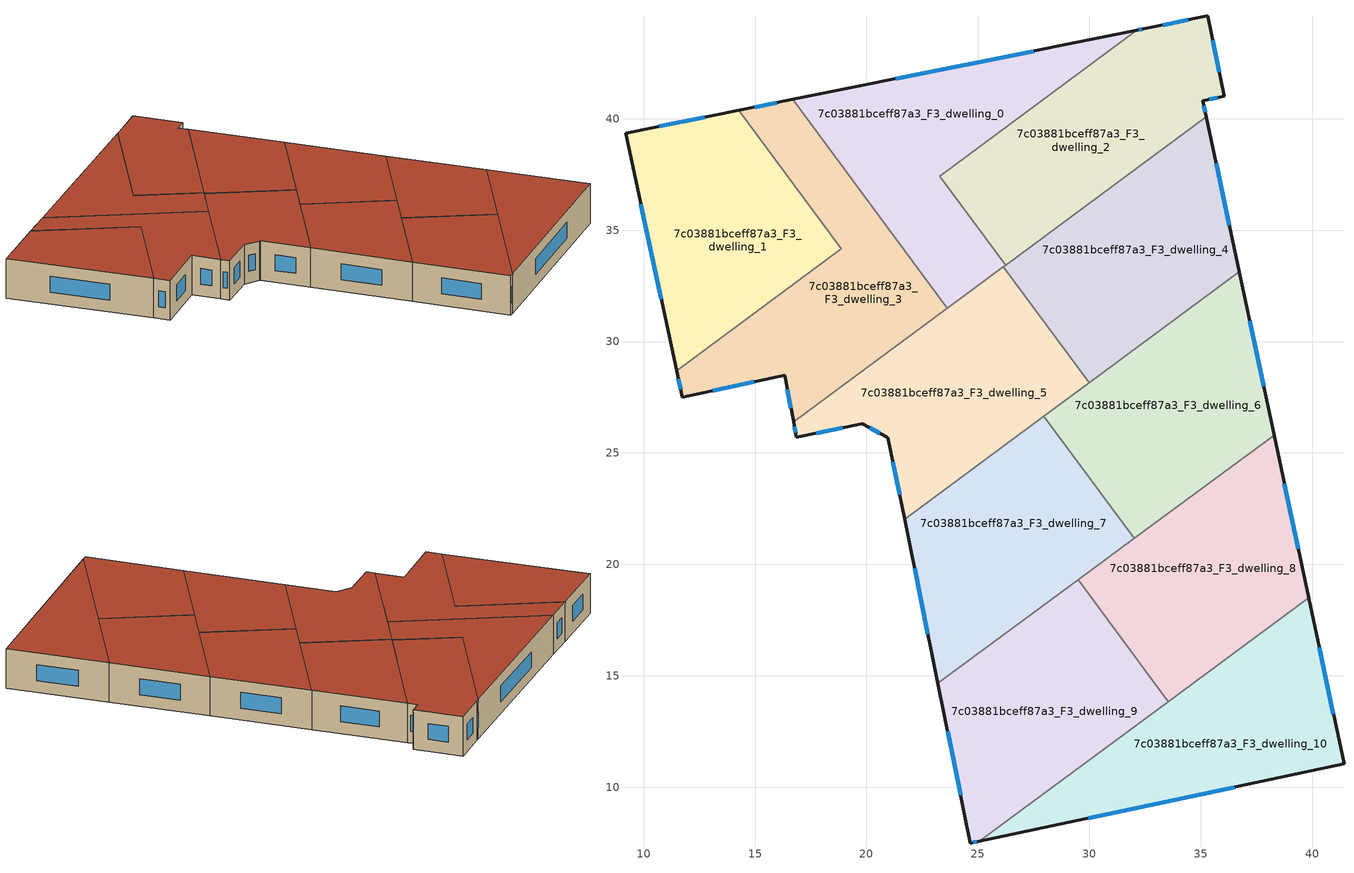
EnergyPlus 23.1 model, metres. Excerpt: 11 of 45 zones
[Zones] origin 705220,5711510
7c03881bceff87a3_F3_dwelling_0
 floor to 7c03881bceff87a3_F2_dwelling_0 (EU_floor_Construction): 32.14,43.97 23.29,37.43 26.25,33.43 23.63,31.49 16.7,40.87 z9
 wall outside (EU_wall_Construction): 32.14,43.97 16.7,40.87 z9:12
 wall to 7c03881bceff87a3_F3_dwelling_2 (EU_wall_Construction): 26.25,33.43 23.29,37.43 32.14,43.97 z9:12
 wall to 7c03881bceff87a3_F3_dwelling_3 (EU_wall_Construction): 16.7,40.87 23.63,31.49 z9:12
 wall to 7c03881bceff87a3_F3_dwelling_5 (EU_wall_Construction): 23.63,31.49 26.14,33.35 z9:12
 wall to 7c03881bceff87a3_F3_dwelling_4 (EU_wall_Construction): 26.14,33.35 26.25,33.43 z9:12
 window (EU_Window_Construction): 27.52,43.04 21.32,41.8 z9.9:11.1
 roof outside (EU_roof_Construction): 26.25,33.43 23.29,37.43 32.14,43.97 16.7,40.87 23.63,31.49 z12
7c03881bceff87a3_F3_dwelling_1
 floor to 7c03881bceff87a3_F2_dwelling_1 (EU_floor_Construction): 14.27,40.38 18.87,34.16 11.48,28.7 9.19,39.36 z9
 wall outside (EU_wall_Construction): 14.27,40.38 9.19,39.36 11.48,28.7 z9:12
 wall to 7c03881bceff87a3_F3_dwelling_3 (EU_wall_Construction): 11.48,28.7 18.87,34.16 14.27,40.38 z9:12
 window (EU_Window_Construction): 9.87,36.17 10.79,31.89 / 12.75,40.08 10.71,39.67 z9.9:11.1
 roof outside (EU_roof_Construction): 18.87,34.16 14.27,40.38 9.19,39.36 11.48,28.7 z12
7c03881bceff87a3_F3_dwelling_10
 floor to 7c03881bceff87a3_F2_dwelling_10 (EU_floor_Construction): 39.85,18.5 41.44,11.04 25.06,7.57 z9
 wall outside (EU_wall_Construction): 25.06,7.57 41.44,11.04 39.85,18.5 z9:12
 wall to 7c03881bceff87a3_F3_dwelling_9 (EU_wall_Construction): 33.54,13.84 25.06,7.57 z9:12
 wall to 7c03881bceff87a3_F3_dwelling_8 (EU_wall_Construction): 39.85,18.5 33.54,13.84 z9:12
 window (EU_Window_Construction): 40.96,13.28 40.32,16.27 / 29.96,8.61 36.53,10 z9.9:11.1
 roof outside (EU_roof_Construction): 41.44,11.04 39.85,18.5 25.06,7.57 z12
7c03881bceff87a3_F3_dwelling_2
 floor to 7c03881bceff87a3_F2_dwelling_2 (EU_floor_Construction): 35.31,44.62 36.06,41 35.1,40.81 35.26,40.09 26.25,33.43 23.29,37.43 32.14,43.97 32.45,44.03 z9
 wall outside (EU_wall_Construction): 35.26,40.09 35.1,40.81 36.06,41 35.31,44.62 32.45,44.03 32.14,43.97 z9:12
 wall to 7c03881bceff87a3_F3_dwelling_4 (EU_wall_Construction): 26.25,33.43 35.26,40.09 z9:12
 window (EU_Window_Construction): 35.39,40.87 35.77,40.95 / 35.21,40.3 35.15,40.59 / 32.36,44.01 32.23,43.99 / 34.46,44.44 33.31,44.21 / 35.83,42.08 35.53,43.53 z9.9:11.1
 roof outside (EU_roof_Construction): 35.26,40.09 35.1,40.81 36.06,41 35.31,44.62 32.45,44.03 32.14,43.97 23.29,37.43 26.25,33.43 z12
7c03881bceff87a3_F3_dwelling_3
 floor to 7c03881bceff87a3_F2_dwelling_3 (EU_floor_Construction): 16.7,40.87 23.63,31.49 16.73,26.39 16.33,28.48 11.73,27.5 11.48,28.7 18.87,34.16 14.27,40.38 z9
 wall outside (EU_wall_Construction): 11.48,28.7 11.73,27.5 16.33,28.48 16.73,26.39 / 16.7,40.87 14.27,40.38 z9:12
 wall to 7c03881bceff87a3_F3_dwelling_5 (EU_wall_Construction): 16.73,26.39 23.63,31.49 z9:12
 window (EU_Window_Construction): 11.55,28.34 11.66,27.86 / 15.97,40.72 15,40.53 / 16.45,27.85 16.61,27.02 / 13.11,27.8 14.95,28.19 z9.9:11.1
 roof outside (EU_roof_Construction): 23.63,31.49 16.7,40.87 14.27,40.38 18.87,34.16 11.48,28.7 11.73,27.5 16.33,28.48 16.73,26.39 z12
7c03881bceff87a3_F3_dwelling_4
 floor to 7c03881bceff87a3_F2_dwelling_4 (EU_floor_Construction): 35.26,40.09 36.74,33.13 29.99,28.15 26.14,33.35 z9
 wall outside (EU_wall_Construction): 36.74,33.13 35.26,40.09 z9:12
 wall to 7c03881bceff87a3_F3_dwelling_5 (EU_wall_Construction): 26.14,33.35 29.99,28.15 z9:12
 wall to 7c03881bceff87a3_F3_dwelling_6 (EU_wall_Construction): 29.99,28.15 36.74,33.13 z9:12
 window (EU_Window_Construction): 36.29,35.22 35.7,38.01 z9.9:11.1
 roof outside (EU_roof_Construction): 36.74,33.13 35.26,40.09 26.14,33.35 29.99,28.15 z12
7c03881bceff87a3_F3_dwelling_5
 floor to 7c03881bceff87a3_F2_dwelling_5 (EU_floor_Construction): 26.14,33.35 29.99,28.15 21.71,22.03 20.97,25.69 20.94,25.71 19.82,26.32 16.86,25.71 16.73,26.39 z9
 wall outside (EU_wall_Construction): 16.73,26.39 16.86,25.71 19.82,26.32 20.94,25.71 20.97,25.69 21.71,22.03 z9:12
 wall to 7c03881bceff87a3_F3_dwelling_7 (EU_wall_Construction): 21.71,22.03 27.96,26.65 z9:12
 wall to 7c03881bceff87a3_F3_dwelling_6 (EU_wall_Construction): 27.96,26.65 29.99,28.15 z9:12
 window (EU_Window_Construction): 21.19,24.6 21.49,23.12 / 20.16,26.13 20.61,25.89 / 17.75,25.89 18.94,26.13 / 16.77,26.19 16.82,25.91 z9.9:11.1
 roof outside (EU_roof_Construction): 29.99,28.15 26.14,33.35 16.73,26.39 16.86,25.71 19.82,26.32 20.94,25.71 20.97,25.69 21.71,22.03 z12
7c03881bceff87a3_F3_dwelling_6
 floor to 7c03881bceff87a3_F2_dwelling_6 (EU_floor_Construction): 36.74,33.13 38.3,25.8 32.02,21.16 27.96,26.65 z9
 wall outside (EU_wall_Construction): 38.3,25.8 36.74,33.13 z9:12
 wall to 7c03881bceff87a3_F3_dwelling_7 (EU_wall_Construction): 27.96,26.65 32.02,21.16 z9:12
 wall to 7c03881bceff87a3_F3_dwelling_8 (EU_wall_Construction): 32.02,21.16 38.3,25.8 z9:12
 window (EU_Window_Construction): 37.83,28 37.2,30.94 z9.9:11.1
 roof outside (EU_roof_Construction): 38.3,25.8 36.74,33.13 27.96,26.65 32.02,21.16 z12
7c03881bceff87a3_F3_dwelling_7
 floor to 7c03881bceff87a3_F2_dwelling_7 (EU_floor_Construction): 27.96,26.65 32.02,21.16 23.21,14.66 21.71,22.03 z9
 wall outside (EU_wall_Construction): 21.71,22.03 23.21,14.66 z9:12
 wall to 7c03881bceff87a3_F3_dwelling_9 (EU_wall_Construction): 23.21,14.66 29.5,19.3 z9:12
 wall to 7c03881bceff87a3_F3_dwelling_8 (EU_wall_Construction): 29.5,19.3 32.02,21.16 z9:12
 window (EU_Window_Construction): 22.16,19.82 22.76,16.86 z9.9:11.1
 roof outside (EU_roof_Construction): 32.02,21.16 27.96,26.65 21.71,22.03 23.21,14.66 z12
7c03881bceff87a3_F3_dwelling_8
 floor to 7c03881bceff87a3_F2_dwelling_8 (EU_floor_Construction): 38.3,25.8 39.85,18.5 33.54,13.84 29.5,19.3 z9
 wall outside (EU_wall_Construction): 39.85,18.5 38.3,25.8 z9:12
 wall to 7c03881bceff87a3_F3_dwelling_9 (EU_wall_Construction): 29.5,19.3 33.54,13.84 z9:12
 window (EU_Window_Construction): 39.38,20.69 38.76,23.62 z9.9:11.1
 roof outside (EU_roof_Construction): 39.85,18.5 38.3,25.8 29.5,19.3 33.54,13.84 z12
7c03881bceff87a3_F3_dwelling_9
 floor to 7c03881bceff87a3_F2_dwelling_9 (EU_floor_Construction): 29.5,19.3 33.54,13.84 25.06,7.57 24.67,7.49 23.21,14.66 z9
 wall outside (EU_wall_Construction): 23.21,14.66 24.67,7.49 25.06,7.57 z9:12
 window (EU_Window_Construction): 24.79,7.52 24.95,7.55 / 23.65,12.51 24.23,9.64 z9.9:11.1
 roof outside (EU_roof_Construction): 33.54,13.84 29.5,19.3 23.21,14.66 24.67,7.49 25.06,7.57 z12
[Building]
EU S2 Campaign: North Axis=0; Terrain=City; Solar Distribution=FullExterior
[Site:Location]
London: Latitude=51.5; Longitude=-0.5; Time Zone=0; Elevation=25
[SizingPeriod:WeatherFileDays]
AnnualSizingPeriod: Begin Month=1; Begin Day of Month=1; End Month=12; End Day of Month=31; Day of Week for Start Day=Monday; Use Weather File Daylight Saving Period=No; Use Weather File Rain and Snow Indicators=No
[MATERIAL]
EU_InternalMass_Material: Roughness=MediumRough; Thickness=0.1; Conductivity=1; Density=1800; Specific Heat=900; Thermal Absorptance=0.9; Solar Absorptance=0.7; Visible Absorptance=0.7
[MATERIAL:NOMASS] Roughness=MediumRough; Thermal Absorptance=0.9; Solar Absorptance=0.7; Visible Absorptance=0.7
Name | Thermal Resistance
EU_wall_NoMass | 1.04674
EU_roof_NoMass | 4.32442
EU_floor_NoMass | 2.04616
[WINDOWMATERIAL:SIMPLEGLAZINGSYSTEM]
EU_Window_SimpleGlazing: UFactor=4.25843; Solar Heat Gain Coefficient=0.85; Visible Transmittance=0.85
[CONSTRUCTION]
EU_wall_Construction: EU_wall_NoMass
EU_roof_Construction: EU_roof_NoMass
EU_floor_Construction: EU_floor_NoMass
EU_Window_Construction: EU_Window_SimpleGlazing
EU_InternalMass_Construction: EU_InternalMass_Material
[ZONE] Type=1; Multiplier=1; Ceiling Height=autocalculate; Floor Area=autocalculate; Part of Total Floor Area=Yes
Name | Volume
7c03881bceff87a3_F3_dwelling_0 | 191.479
7c03881bceff87a3_F3_dwelling_1; 7c03881bceff87a3_F3_dwelling_3 | 191.499
7c03881bceff87a3_F3_dwelling_10 | 191.497
7c03881bceff87a3_F3_dwelling_2 | 191.508
7c03881bceff87a3_F3_dwelling_4 | 191.484
7c03881bceff87a3_F3_dwelling_5 | 191.49
7c03881bceff87a3_F3_dwelling_6 | 191.502
7c03881bceff87a3_F3_dwelling_7 | 191.481
7c03881bceff87a3_F3_dwelling_8 | 191.469
7c03881bceff87a3_F3_dwelling_9 | 191.482
[INTERNALMASS] Construction=EU_InternalMass_Construction
Name | Zone or ZoneList | Surface Area
7c03881bceff87a3_F3_dwelling_0_EU_InternalMass | 7c03881bceff87a3_F3_dwelling_0 | 63.8248
7c03881bceff87a3_F3_dwelling_1_EU_InternalMass | 7c03881bceff87a3_F3_dwelling_1 | 63.83
7c03881bceff87a3_F3_dwelling_2_EU_InternalMass | 7c03881bceff87a3_F3_dwelling_2 | 63.8368
7c03881bceff87a3_F3_dwelling_3_EU_InternalMass | 7c03881bceff87a3_F3_dwelling_3 | 63.8334
7c03881bceff87a3_F3_dwelling_4_EU_InternalMass | 7c03881bceff87a3_F3_dwelling_4 | 63.8258
7c03881bceff87a3_F3_dwelling_5_EU_InternalMass | 7c03881bceff87a3_F3_dwelling_5 | 63.8299
7c03881bceff87a3_F3_dwelling_6_EU_InternalMass | 7c03881bceff87a3_F3_dwelling_6 | 63.8329
7c03881bceff87a3_F3_dwelling_7_EU_InternalMass | 7c03881bceff87a3_F3_dwelling_7 | 63.8262
7c03881bceff87a3_F3_dwelling_8_EU_InternalMass | 7c03881bceff87a3_F3_dwelling_8 | 63.8228
7c03881bceff87a3_F3_dwelling_9_EU_InternalMass | 7c03881bceff87a3_F3_dwelling_9 | 63.8289
7c03881bceff87a3_F3_dwelling_10_EU_InternalMass | 7c03881bceff87a3_F3_dwelling_10 | 63.8321
[OTHEREQUIPMENT] Fuel Type=Electricity; Design Level Calculation Method=Watts/Area; Power per Zone Floor Area=1; Fraction Latent=0; Fraction Radiant=0; Fraction Lost=0; Carbon Dioxide Generation Rate=0; EndUse Subcategory=EU_Step8_InternalGains
Name | Zone or ZoneList or Space or SpaceList | Schedule
EU_Step8_InternalGain_7c03881bceff87a3_F3_dwelling_0_f000 | 7c03881bceff87a3_F3_dwelling_0 | EU_Step8_GainSchedule_7c03881bceff87a3_F3_dwelling_0_f000
EU_Step8_InternalGain_7c03881bceff87a3_F3_dwelling_1_f000 | 7c03881bceff87a3_F3_dwelling_1 | EU_Step8_GainSchedule_7c03881bceff87a3_F3_dwelling_1_f000
EU_Step8_InternalGain_7c03881bceff87a3_F3_dwelling_2_f000 | 7c03881bceff87a3_F3_dwelling_2 | EU_Step8_GainSchedule_7c03881bceff87a3_F3_dwelling_2_f000
EU_Step8_InternalGain_7c03881bceff87a3_F3_dwelling_3_f000 | 7c03881bceff87a3_F3_dwelling_3 | EU_Step8_GainSchedule_7c03881bceff87a3_F3_dwelling_3_f000
EU_Step8_InternalGain_7c03881bceff87a3_F3_dwelling_4_f000 | 7c03881bceff87a3_F3_dwelling_4 | EU_Step8_GainSchedule_7c03881bceff87a3_F3_dwelling_4_f000
EU_Step8_InternalGain_7c03881bceff87a3_F3_dwelling_5_f000 | 7c03881bceff87a3_F3_dwelling_5 | EU_Step8_GainSchedule_7c03881bceff87a3_F3_dwelling_5_f000
EU_Step8_InternalGain_7c03881bceff87a3_F3_dwelling_6_f000 | 7c03881bceff87a3_F3_dwelling_6 | EU_Step8_GainSchedule_7c03881bceff87a3_F3_dwelling_6_f000
EU_Step8_InternalGain_7c03881bceff87a3_F3_dwelling_7_f000 | 7c03881bceff87a3_F3_dwelling_7 | EU_Step8_GainSchedule_7c03881bceff87a3_F3_dwelling_7_f000
EU_Step8_InternalGain_7c03881bceff87a3_F3_dwelling_8_f000 | 7c03881bceff87a3_F3_dwelling_8 | EU_Step8_GainSchedule_7c03881bceff87a3_F3_dwelling_8_f000
EU_Step8_InternalGain_7c03881bceff87a3_F3_dwelling_9_f000 | 7c03881bceff87a3_F3_dwelling_9 | EU_Step8_GainSchedule_7c03881bceff87a3_F3_dwelling_9_f000
EU_Step8_InternalGain_7c03881bceff87a3_F3_dwelling_10_f000 | 7c03881bceff87a3_F3_dwelling_10 | EU_Step8_GainSchedule_7c03881bceff87a3_F3_dwelling_10_f000
[ZONEVENTILATION:DESIGNFLOWRATE] Schedule=EU_AlwaysOn; Design Flow Rate Calculation Method=AirChanges/Hour; Air Changes per Hour=0.488719; Ventilation Type=Natural; Fan Pressure Rise=0; Fan Total Efficiency=1; Constant Term Coefficient=1; Temperature Term Coefficient=0; Velocity Term Coefficient=0; Velocity Squared Term Coefficient=0; Minimum Indoor Temperature=-100; Maximum Indoor Temperature=100; Delta Temperature=-100; Minimum Outdoor Temperature=-100; Maximum Outdoor Temperature=100; Maximum Wind Speed=40
Name | Zone or ZoneList or Space or SpaceList
EU_ConstantAir_7c03881bceff87a3_F3_dwelling_0 | 7c03881bceff87a3_F3_dwelling_0
EU_ConstantAir_7c03881bceff87a3_F3_dwelling_1 | 7c03881bceff87a3_F3_dwelling_1
EU_ConstantAir_7c03881bceff87a3_F3_dwelling_2 | 7c03881bceff87a3_F3_dwelling_2
EU_ConstantAir_7c03881bceff87a3_F3_dwelling_3 | 7c03881bceff87a3_F3_dwelling_3
EU_ConstantAir_7c03881bceff87a3_F3_dwelling_4 | 7c03881bceff87a3_F3_dwelling_4
EU_ConstantAir_7c03881bceff87a3_F3_dwelling_5 | 7c03881bceff87a3_F3_dwelling_5
EU_ConstantAir_7c03881bceff87a3_F3_dwelling_6 | 7c03881bceff87a3_F3_dwelling_6
EU_ConstantAir_7c03881bceff87a3_F3_dwelling_7 | 7c03881bceff87a3_F3_dwelling_7
EU_ConstantAir_7c03881bceff87a3_F3_dwelling_8 | 7c03881bceff87a3_F3_dwelling_8
EU_ConstantAir_7c03881bceff87a3_F3_dwelling_9 | 7c03881bceff87a3_F3_dwelling_9
EU_ConstantAir_7c03881bceff87a3_F3_dwelling_10 | 7c03881bceff87a3_F3_dwelling_10
[HVACTEMPLATE:THERMOSTAT] Constant Heating Setpoint=20; Constant Cooling Setpoint=50
EU_HeatOnly_7c03881bceff87a3_F0_dwelling_0; EU_HeatOnly_7c03881bceff87a3_F0_dwelling_1; EU_HeatOnly_7c03881bceff87a3_F0_dwelling_2; EU_HeatOnly_7c03881bceff87a3_F0_dwelling_3; EU_HeatOnly_7c03881bceff87a3_F0_dwelling_4; EU_HeatOnly_7c03881bceff87a3_F0_dwelling_5; EU_HeatOnly_7c03881bceff87a3_F0_dwelling_6; EU_HeatOnly_7c03881bceff87a3_F0_dwelling_7; EU_HeatOnly_7c03881bceff87a3_F0_dwelling_8; EU_HeatOnly_7c03881bceff87a3_F0_dwelling_9; EU_HeatOnly_7c03881bceff87a3_F0_dwelling_10; EU_HeatOnly_7c03881bceff87a3_F0_dwelling_11; EU_HeatOnly_7c03881bceff87a3_F1_dwelling_0; EU_HeatOnly_7c03881bceff87a3_F1_dwelling_1; EU_HeatOnly_7c03881bceff87a3_F1_dwelling_2; EU_HeatOnly_7c03881bceff87a3_F1_dwelling_3; EU_HeatOnly_7c03881bceff87a3_F1_dwelling_4; EU_HeatOnly_7c03881bceff87a3_F1_dwelling_5; EU_HeatOnly_7c03881bceff87a3_F1_dwelling_6; EU_HeatOnly_7c03881bceff87a3_F1_dwelling_7; EU_HeatOnly_7c03881bceff87a3_F1_dwelling_8; EU_HeatOnly_7c03881bceff87a3_F1_dwelling_9; EU_HeatOnly_7c03881bceff87a3_F1_dwelling_10; EU_HeatOnly_7c03881bceff87a3_F2_dwelling_0; EU_HeatOnly_7c03881bceff87a3_F2_dwelling_1; EU_HeatOnly_7c03881bceff87a3_F2_dwelling_2; EU_HeatOnly_7c03881bceff87a3_F2_dwelling_3; EU_HeatOnly_7c03881bceff87a3_F2_dwelling_4; EU_HeatOnly_7c03881bceff87a3_F2_dwelling_5; EU_HeatOnly_7c03881bceff87a3_F2_dwelling_6; EU_HeatOnly_7c03881bceff87a3_F2_dwelling_7; EU_HeatOnly_7c03881bceff87a3_F2_dwelling_8; EU_HeatOnly_7c03881bceff87a3_F2_dwelling_9; EU_HeatOnly_7c03881bceff87a3_F2_dwelling_10; EU_HeatOnly_7c03881bceff87a3_F3_dwelling_0; EU_HeatOnly_7c03881bceff87a3_F3_dwelling_1; EU_HeatOnly_7c03881bceff87a3_F3_dwelling_2; EU_HeatOnly_7c03881bceff87a3_F3_dwelling_3; EU_HeatOnly_7c03881bceff87a3_F3_dwelling_4; EU_HeatOnly_7c03881bceff87a3_F3_dwelling_5; EU_HeatOnly_7c03881bceff87a3_F3_dwelling_6; EU_HeatOnly_7c03881bceff87a3_F3_dwelling_7; EU_HeatOnly_7c03881bceff87a3_F3_dwelling_8; EU_HeatOnly_7c03881bceff87a3_F3_dwelling_9; EU_HeatOnly_7c03881bceff87a3_F3_dwelling_10
[HVACTEMPLATE:ZONE:IDEALLOADSAIRSYSTEM] System Availability Schedule=EU_AlwaysOn; Maximum Heating Supply Air Temperature=50; Minimum Cooling Supply Air Temperature=13; Maximum Heating Supply Air Humidity Ratio=0.0156; Minimum Cooling Supply Air Humidity Ratio=0.0077; Heating Limit=NoLimit; Cooling Limit=NoLimit; Heating Availability Schedule=EU_AlwaysOn; Cooling Availability Schedule=EU_CoolingOff; Dehumidification Control Type=ConstantSensibleHeatRatio; Cooling Sensible Heat Ratio=0.7; Dehumidification Setpoint=60; Humidification Control Type=None; Humidification Setpoint=30; Outdoor Air Method=None; Outdoor Air Flow Rate per Person=0.00944; Outdoor Air Flow Rate per Zone Floor Area=0; Outdoor Air Flow Rate per Zone=0; Demand Controlled Ventilation Type=None; Outdoor Air Economizer Type=NoEconomizer; Heat Recovery Type=None; Sensible Heat Recovery Effectiveness=0.7; Latent Heat Recovery Effectiveness=0.65
Name | Template Thermostat
7c03881bceff87a3_F3_dwelling_0 | EU_HeatOnly_7c03881bceff87a3_F3_dwelling_0
7c03881bceff87a3_F3_dwelling_1 | EU_HeatOnly_7c03881bceff87a3_F3_dwelling_1
7c03881bceff87a3_F3_dwelling_2 | EU_HeatOnly_7c03881bceff87a3_F3_dwelling_2
7c03881bceff87a3_F3_dwelling_3 | EU_HeatOnly_7c03881bceff87a3_F3_dwelling_3
7c03881bceff87a3_F3_dwelling_4 | EU_HeatOnly_7c03881bceff87a3_F3_dwelling_4
7c03881bceff87a3_F3_dwelling_5 | EU_HeatOnly_7c03881bceff87a3_F3_dwelling_5
7c03881bceff87a3_F3_dwelling_6 | EU_HeatOnly_7c03881bceff87a3_F3_dwelling_6
7c03881bceff87a3_F3_dwelling_7 | EU_HeatOnly_7c03881bceff87a3_F3_dwelling_7
7c03881bceff87a3_F3_dwelling_8 | EU_HeatOnly_7c03881bceff87a3_F3_dwelling_8
7c03881bceff87a3_F3_dwelling_9 | EU_HeatOnly_7c03881bceff87a3_F3_dwelling_9
7c03881bceff87a3_F3_dwelling_10 | EU_HeatOnly_7c03881bceff87a3_F3_dwelling_10
[SIZING:ZONE] Zone Cooling Design Supply Air Temperature Input Method=SupplyAirTemperature; Zone Cooling Design Supply Air Temperature=13; Zone Heating Design Supply Air Temperature Input Method=SupplyAirTemperature; Zone Heating Design Supply Air Temperature=50; Zone Cooling Design Supply Air Humidity Ratio=0.008; Zone Heating Design Supply Air Humidity Ratio=0.008; Cooling Design Air Flow Method=DesignDay; Cooling Design Air Flow Rate=0; Cooling Minimum Air Flow per Zone Floor Area=0.000762; Cooling Minimum Air Flow=0; Cooling Minimum Air Flow Fraction=0.2; Heating Design Air Flow Method=DesignDay; Heating Design Air Flow Rate=0; Heating Maximum Air Flow per Zone Floor Area=0.002032; Heating Maximum Air Flow=0.141576; Heating Maximum Air Flow Fraction=0.3; Account for Dedicated Outdoor Air System=No; Dedicated Outdoor Air System Control Strategy=NeutralSupplyAir; Dedicated Outdoor Air Low Setpoint Temperature for Design=autosize; Dedicated Outdoor Air High Setpoint Temperature for Design=autosize; Zone Load Sizing Method=Sensible Load Only No Latent Load; Zone Latent Cooling Design Supply Air Humidity Ratio Input Method=HumidityRatioDifference; Zone Cooling Design Supply Air Humidity Ratio Difference=0.005; Zone Latent Heating Design Supply Air Humidity Ratio Input Method=HumidityRatioDifference; Zone Humidification Design Supply Air Humidity Ratio Difference=0.005
7c03881bceff87a3_F3_dwelling_0; 7c03881bceff87a3_F3_dwelling_1; 7c03881bceff87a3_F3_dwelling_2; 7c03881bceff87a3_F3_dwelling_3; 7c03881bceff87a3_F3_dwelling_4; 7c03881bceff87a3_F3_dwelling_5; 7c03881bceff87a3_F3_dwelling_6; 7c03881bceff87a3_F3_dwelling_7; 7c03881bceff87a3_F3_dwelling_8; 7c03881bceff87a3_F3_dwelling_9; 7c03881bceff87a3_F3_dwelling_10
[SCHEDULE:CONSTANT]
Name | Hourly Value
EU_AlwaysOn | 1
EU_CoolingOff | 0
[SCHEDULE:FILE] Column Number=1; Rows to Skip at Top=0; Number of Hours of Data=8760; Column Separator=Comma; Interpolate to Timestep=No; Minutes per Item=60; Adjust Schedule for Daylight Savings=Yes
Name | File
EU_Step8_GainSchedule_7c03881bceff87a3_F3_dwelling_0_f000 | ../../schedules/7c03881bceff87a3/7c03881bceff87a3_F3_dwelling_0_f000_gain.csv
EU_Step8_GainSchedule_7c03881bceff87a3_F3_dwelling_1_f000 | ../../schedules/7c03881bceff87a3/7c03881bceff87a3_F3_dwelling_1_f000_gain.csv
EU_Step8_GainSchedule_7c03881bceff87a3_F3_dwelling_2_f000 | ../../schedules/7c03881bceff87a3/7c03881bceff87a3_F3_dwelling_2_f000_gain.csv
EU_Step8_GainSchedule_7c03881bceff87a3_F3_dwelling_3_f000 | ../../schedules/7c03881bceff87a3/7c03881bceff87a3_F3_dwelling_3_f000_gain.csv
EU_Step8_GainSchedule_7c03881bceff87a3_F3_dwelling_4_f000 | ../../schedules/7c03881bceff87a3/7c03881bceff87a3_F3_dwelling_4_f000_gain.csv
EU_Step8_GainSchedule_7c03881bceff87a3_F3_dwelling_5_f000 | ../../schedules/7c03881bceff87a3/7c03881bceff87a3_F3_dwelling_5_f000_gain.csv
EU_Step8_GainSchedule_7c03881bceff87a3_F3_dwelling_6_f000 | ../../schedules/7c03881bceff87a3/7c03881bceff87a3_F3_dwelling_6_f000_gain.csv
EU_Step8_GainSchedule_7c03881bceff87a3_F3_dwelling_7_f000 | ../../schedules/7c03881bceff87a3/7c03881bceff87a3_F3_dwelling_7_f000_gain.csv
EU_Step8_GainSchedule_7c03881bceff87a3_F3_dwelling_8_f000 | ../../schedules/7c03881bceff87a3/7c03881bceff87a3_F3_dwelling_8_f000_gain.csv
EU_Step8_GainSchedule_7c03881bceff87a3_F3_dwelling_9_f000 | ../../schedules/7c03881bceff87a3/7c03881bceff87a3_F3_dwelling_9_f000_gain.csv
EU_Step8_GainSchedule_7c03881bceff87a3_F3_dwelling_10_f000 | ../../schedules/7c03881bceff87a3/7c03881bceff87a3_F3_dwelling_10_f000_gain.csv
